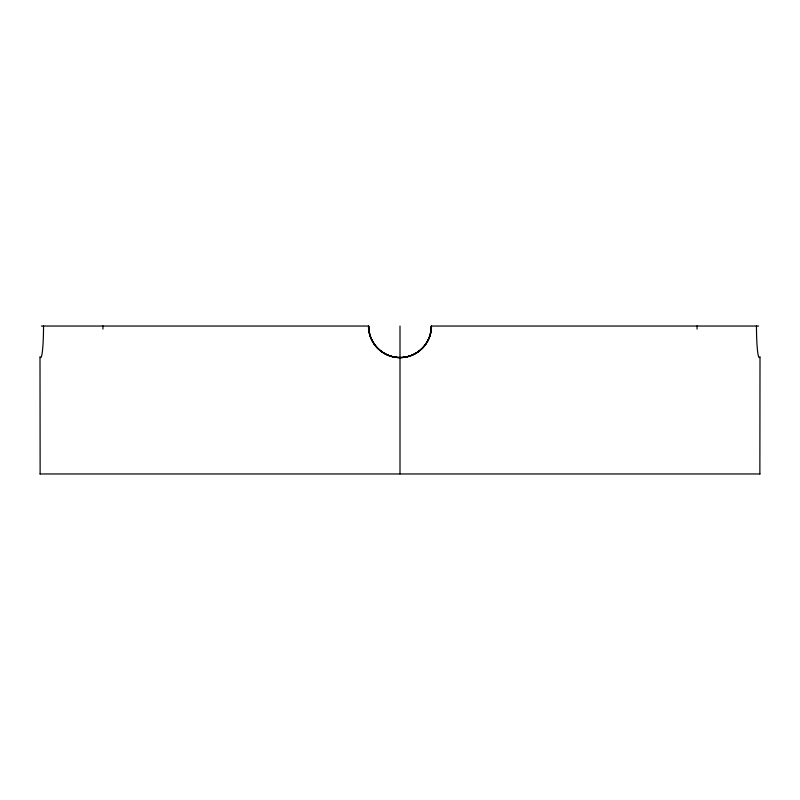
<?xml version="1.0" encoding="UTF-8"?>
<svg xmlns="http://www.w3.org/2000/svg" width="800" height="800" viewBox="0 0 800 800"><rect width="100%" height="100%" fill="white"/><g stroke="black" fill="none" stroke-linecap="round" stroke-linejoin="round"><path stroke-width="1.2" d="M759.87 473.96L760 357.58M41.38 326.04L368.46 326.04A31.51 31.38 0 0 0 400 357.47A31.51 31.38 0 0 0 431.51 326.04L758.62 326.04M40 473.96L760 473.96M40 357.58L40.13 473.96M400 326.04L400 473.96M697.07 329.09A31.5 3.37 90 0 1 697.05 325.86M759.98 356.65A31.51 2.82 90 0 1 756.47 325.91M431.32 326.04A31.5 31.32 -90 0 1 400 357.6A31.51 31.38 90 0 1 368.62 326.04A31.5 31.32 -90 0 0 400 357.6A31.51 31.38 90 0 0 431.38 326.04A31.5 31.32 90 0 1 400 357.6A31.5 31.32 90 0 1 368.68 326.04M102.95 325.86A31.5 3.37 -90 0 1 102.93 329.09M43.53 325.91A31.51 2.82 -90 0 1 40.02 356.65"/></g></svg>
